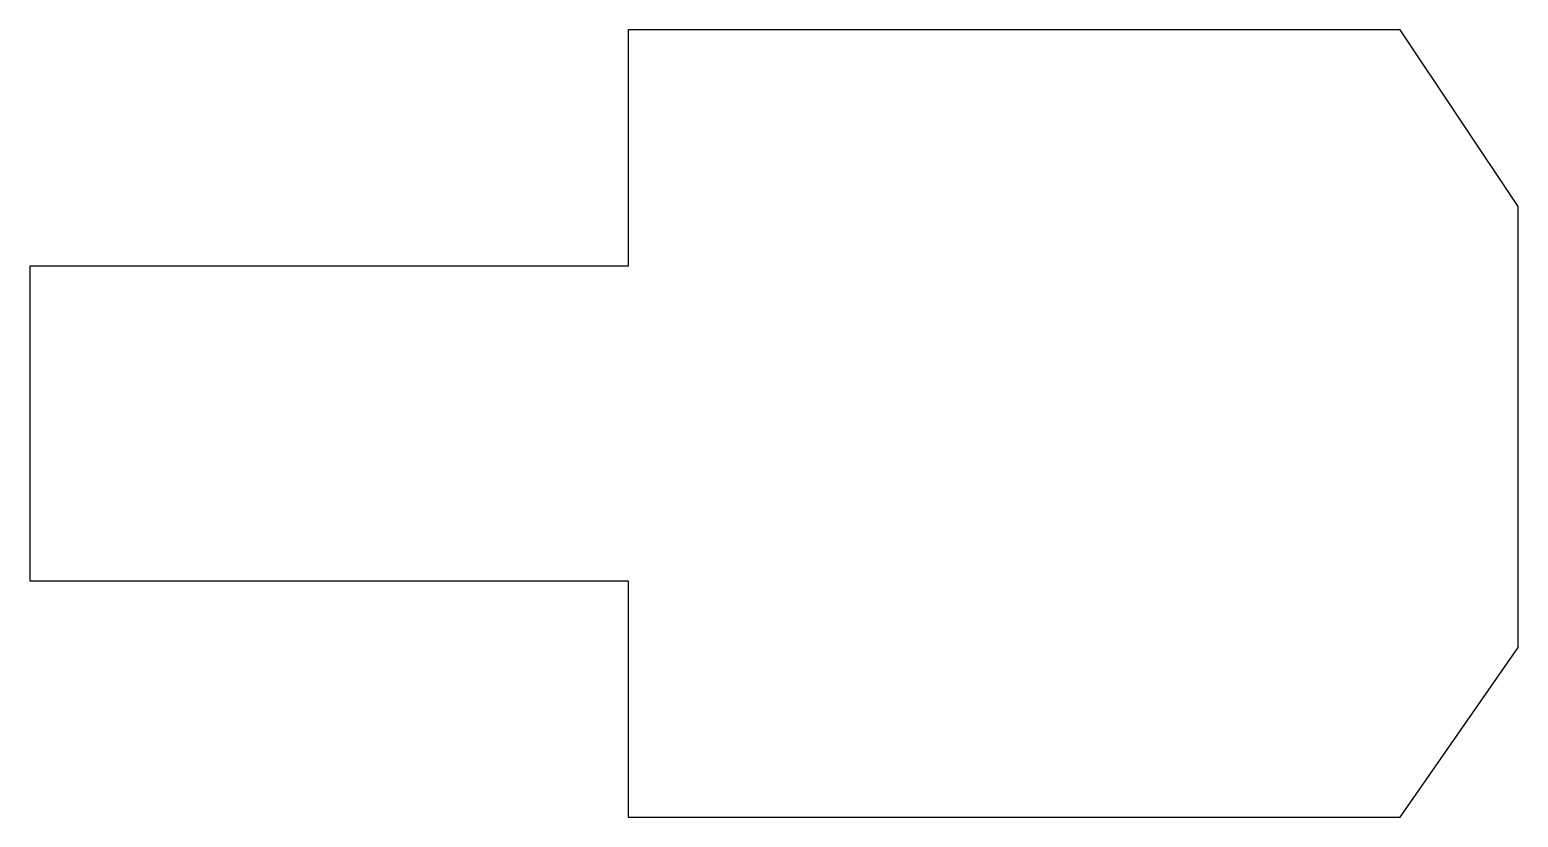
# Model space of a CAD drawing. Header units: millimetres. Extents: x 0 to 189, y -70 to 30.
import ezdxf

# ---------------------------------------------------------------- set-up
doc = ezdxf.new("R2010")
doc.units = ezdxf.units.MM

msp = doc.modelspace()

# ---------------------------------------------------------------- linework, layer by layer
at = {"color": 7, "linetype": 'Continuous', "lineweight": 25}
for p, q in [((76, 30), (76, 0)), ((174, 30), (76, 30)), ((189, 7.54), (174, 30)), ((189, -48.46), (189, 7.54)), ((76, 0), (0, 0)), ((0, 0), (0, -40)), ((0, -40), (76, -40)), ((76, -40), (76, -70)), ((174, -70), (189, -48.46)), ((76, -70), (174, -70))]:
    msp.add_line(p, q, dxfattribs=at)

doc.saveas('drawing.dxf')
